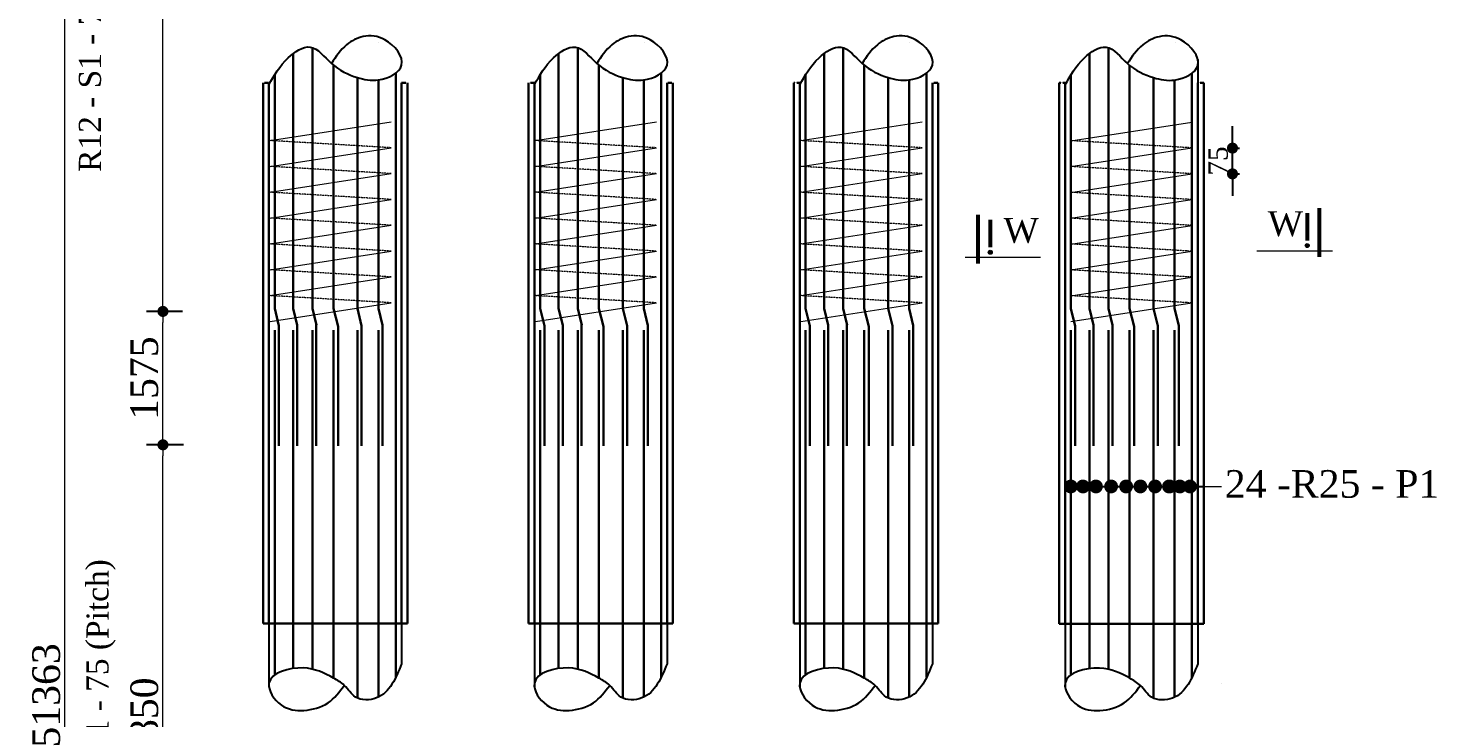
# Model space of a CAD drawing. Header units: millimetres. Extents: x -684453 to 35267, y -286696 to 273430.
# Drawn here: x -560849 to -548110, y 102754 to 108994 of the extents above; entities that cross this region are included whole.
import ezdxf

# ---------------------------------------------------------------- set-up
doc = ezdxf.new("R2010")
doc.units = ezdxf.units.MM
doc.header["$PDMODE"] = 2
doc.linetypes.add('DASHEDX2', pattern=[38.099999999999994, 25.4, -12.7])
doc.linetypes.add('HIDDEN', pattern=[9.524999999999999, 6.35, -3.175])
doc.layers.get('Defpoints').update_dxf_attribs({"lineweight": 13})
for name, color, linetype, lineweight in [('Binder', 136, 'Continuous', 15), ('dim', 4, 'Continuous', 25), ('Dimision', 4, 'Continuous', 9), ('Pire Line', 11, 'Continuous', 25), ('Reinf.', 12, 'Continuous', 30), ('Steel Casing', 70, 'Continuous', 30), ('Text', 7, 'Continuous', 15)]:
    doc.layers.add(name, color=color, linetype=linetype, lineweight=lineweight)
doc.styles.get("Standard").update_dxf_attribs({"font": 'times.ttf'})
doc.dimstyles.new('ISO-25', dxfattribs={"dimtxt": 175, "dimasz": 100, "dimexe": 65, "dimexo": 115.625, "dimgap": 40, "dimtad": 1, "dimtoh": 1, "dimdec": 0, "dimtxsty": 'Standard', "dimblk": 'DOT', "dimcen": 300, "dimclrd": 256, "dimclre": 256, "dimclrt": 256, "dimadec": 0, "dimazin": 0, "dimtfac": 1, "dimtdec": 0, "dimtix": 1, "dimtmove": 0, "dimatfit": 3, "dimldrblk": 'DOT', "dimfxl": 75, "dimlwd": -1, "dimarcsym": 0})

# ---------------------------------------------------------------- blocks, each defined once
blk = doc.blocks.new('_Dot')
at = {"color": 0, "linetype": 'ByBlock', "lineweight": -2}
blk.add_line((-0.5, 0), (-1, 0), dxfattribs=at)
at = {"color": 0, "linetype": 'ByBlock', "const_width": 0.5}
blk.add_lwpolyline([(-0.25, 0, 1), (0.25, 0, 1)], format="xyb", close=True, dxfattribs=at)
blk = doc.blocks.new('*D487')
at = {"layer": 'Defpoints', "color": 0, "ltscale": 3, "transparency": 16777216}
for p in [(-559630.5290415896, 106430.6560006439), (-559336.7627614432, 106430.6560006439), (-559329.0397411252, 105223.783100916)]:
    blk.add_point(p, dxfattribs=at)
at = {"layer": 'Dimision', "color": 1, "lineweight": -2, "ltscale": 3, "transparency": 16777216}
for p, q in [((-559452.3877614432, 106430.6560006439), (-559780.5290415896, 106430.6560006439)), ((-559444.6647411252, 105223.783100916), (-559780.5290415896, 105223.783100916))]:
    blk.add_line(p, q, dxfattribs=at)
at = {"layer": 'Dimision', "ltscale": 3, "transparency": 16777216}
blk.add_line((-559630.5290415896, 105323.783100916), (-559630.5290415896, 106330.6560006439), dxfattribs=at)
at = {"layer": 'Dimision', "ltscale": 3, "transparency": 16777216, "xscale": 100, "yscale": 100, "zscale": 100}
for p, rotation in [((-559630.5290415896, 106430.6560006439), 90), ((-559630.5290415896, 105223.783100916), 270)]:
    blk.add_blockref('_Dot', p, dxfattribs=dict(at, rotation=rotation))
at = {"layer": 'Dimision', "ltscale": 3, "transparency": 16777216, "insert": (-559798.0524734568, 105827.2195507801), "char_height": 250, "attachment_point": 5, "rotation": 90}
blk.add_mtext('1575', dxfattribs=at)
blk = doc.blocks.new('*D490')
at = {"layer": 'Defpoints', "color": 0, "ltscale": 3, "transparency": 16777216}
for p in [(-559630.5290415898, 105223.783100916), (-559329.0397411252, 105223.783100916), (-559347.9897086945, 100258.7454965709)]:
    blk.add_point(p, dxfattribs=at)
at = {"layer": 'Dimision', "color": 1, "lineweight": -2, "ltscale": 3, "transparency": 16777216}
for p, q in [((-559444.6647411252, 105223.783100916), (-559780.5290415898, 105223.783100916)), ((-559463.6147086945, 100258.7454965709), (-559780.5290415898, 100258.7454965709))]:
    blk.add_line(p, q, dxfattribs=at)
at = {"layer": 'Dimision', "ltscale": 3, "transparency": 16777216}
blk.add_line((-559630.5290415898, 100358.7454965709), (-559630.5290415898, 105123.783100916), dxfattribs=at)
at = {"layer": 'Dimision', "ltscale": 3, "transparency": 16777216, "xscale": 100, "yscale": 100, "zscale": 100}
for p, rotation in [((-559630.5290415898, 105223.783100916), 90), ((-559630.5290415898, 100258.7454965709), 270)]:
    blk.add_blockref('_Dot', p, dxfattribs=dict(at, rotation=rotation))
at = {"layer": 'Dimision', "ltscale": 3, "transparency": 16777216, "insert": (-559797.6919831902, 102741.2642987436), "char_height": 250, "attachment_point": 5, "rotation": 90}
blk.add_mtext('8850', dxfattribs=at)
blk = doc.blocks.new('*D491')
at = {"layer": 'Defpoints', "color": 0, "ltscale": 3, "transparency": 16777216}
for p in [(-559630.5290415897, 112754.1448276008), (-559307.5585118639, 112754.1448276008), (-559336.7627614432, 106430.6560006439)]:
    blk.add_point(p, dxfattribs=at)
at = {"layer": 'Dimision', "color": 1, "lineweight": -2, "ltscale": 3, "transparency": 16777216}
for p, q in [((-559423.1835118639, 112754.1448276008), (-559780.5290415897, 112754.1448276008)), ((-559452.3877614432, 106430.6560006439), (-559780.5290415897, 106430.6560006439))]:
    blk.add_line(p, q, dxfattribs=at)
at = {"layer": 'Dimision', "ltscale": 3, "transparency": 16777216}
blk.add_line((-559630.5290415897, 106530.6560006439), (-559630.5290415897, 112654.1448276008), dxfattribs=at)
at = {"layer": 'Dimision', "ltscale": 3, "transparency": 16777216, "xscale": 100, "yscale": 100, "zscale": 100}
for p, rotation in [((-559630.5290415897, 112754.1448276008), 90), ((-559630.5290415897, 106430.6560006439), 270)]:
    blk.add_blockref('_Dot', p, dxfattribs=dict(at, rotation=rotation))
at = {"layer": 'Dimision', "ltscale": 3, "transparency": 16777216, "insert": (-559797.6919831901, 109592.4004141225), "char_height": 250, "attachment_point": 5, "rotation": 90}
blk.add_mtext('8850', dxfattribs=at)
blk = doc.blocks.new('*D494')
at = {"layer": 'Defpoints', "color": 0, "ltscale": 3, "transparency": 16777216}
for p in [(-560518.0379049225, 117793.6850492635), (-560130.6062758334, 117793.6850492635), (-559963.821216196, 88119.00440374513)]:
    blk.add_point(p, dxfattribs=at)
at = {"layer": 'Dimision', "color": 1, "lineweight": -2, "ltscale": 3, "transparency": 16777216}
for p, q in [((-560246.2312758334, 117793.6850492635), (-560668.0379049225, 117793.6850492635)), ((-560079.446216196, 88119.00440374513), (-560668.0379049225, 88119.00440374513))]:
    blk.add_line(p, q, dxfattribs=at)
at = {"layer": 'Dimision', "ltscale": 3, "transparency": 16777216}
blk.add_line((-560518.0379049225, 88219.00440374513), (-560518.0379049225, 117693.6850492635), dxfattribs=at)
at = {"layer": 'Dimision', "ltscale": 3, "transparency": 16777216, "xscale": 100, "yscale": 100, "zscale": 100}
for p, rotation in [((-560518.0379049225, 117793.6850492635), 90), ((-560518.0379049225, 88119.00440374513), 270)]:
    blk.add_blockref('_Dot', p, dxfattribs=dict(at, rotation=rotation))
at = {"layer": 'Dimision', "ltscale": 3, "transparency": 16777216, "insert": (-560685.2008465229, 102956.3447265045), "char_height": 250, "attachment_point": 5, "rotation": 90}
blk.add_mtext('51363', dxfattribs=at)
blk = doc.blocks.new('*D485')
at = {"layer": 'Defpoints', "color": 0, "ltscale": 3, "transparency": 16777216}
for p in [(-550366.3123779554, 107908.3725866045), (-549957.7631604825, 107908.3725866045), (-550380.9135269953, 107675.4791451348)]:
    blk.add_point(p, dxfattribs=at)
at = {"layer": 'Pire Line', "linetype": 'Continuous', "ltscale": 3, "transparency": 16777216}
for p, q in [((-549957.7631604825, 108008.3725866045), (-549957.7631604825, 108108.3725866045)), ((-549957.7631604825, 107675.4791451348), (-549957.7631604825, 107908.3725866045)), ((-549957.7631604825, 107575.4791451348), (-549957.7631604825, 107475.4791451348))]:
    blk.add_line(p, q, dxfattribs=at)
at = {"layer": 'Pire Line', "linetype": 'Continuous', "lineweight": -2, "ltscale": 3, "transparency": 16777216}
for p, q in [((-549992.7631604825, 107908.3725866045), (-549892.7631604825, 107908.3725866045)), ((-549992.7631604825, 107675.4791451348), (-549892.7631604825, 107675.4791451348))]:
    blk.add_line(p, q, dxfattribs=at)
at = {"layer": 'Pire Line', "ltscale": 3, "transparency": 16777216, "xscale": 100, "yscale": 100, "zscale": 100}
for p, rotation in [((-549957.7631604825, 107908.3725866045), 270), ((-549957.7631604825, 107675.4791451348), 90)]:
    blk.add_blockref('_Dot', p, dxfattribs=dict(at, rotation=rotation))
at = {"layer": 'Pire Line', "ltscale": 3, "transparency": 16777216, "insert": (-550087.0295627895, 107791.9258658698), "char_height": 175, "attachment_point": 5, "rotation": 90}
blk.add_mtext('75', dxfattribs=at)

msp = doc.modelspace()

# ---------------------------------------------------------------- hatches: boundary and pattern name
at = {"layer": 'Text'}
for points in [[(-549281.8041798901, 107044.9215102104, -1), (-549281.8041798901, 107009.0545551439, -1)], [(-552147.8531163575, 106983.5571911674, 1), (-552147.8531163575, 106947.6902361009, 1)]]:
    msp.add_hatch(color=256, dxfattribs=at).paths.add_polyline_path(points)

# ---------------------------------------------------------------- linework, layer by layer
at = {"layer": 'Binder', "ltscale": 5}
for p, q in [((-558661.4965550941, 107976.8078540165), (-557565.5344731722, 108145.478629255)), ((-556261.5517812043, 107976.6869739341), (-555165.5896992823, 108145.3577491726)), ((-553861.5518012182, 107976.6869739341), (-552765.5897192962, 108145.3577491726)), ((-551419.8886974191, 107975.7248533174), (-550323.9266154971, 108144.3956285558)), ((-558661.4965550941, 107742.9990001077), (-557565.5344731722, 107911.6697753462)), ((-556261.5517812043, 107742.8781200253), (-555165.5896992823, 107911.5488952638)), ((-553861.5518012182, 107742.8781200253), (-552765.5897192963, 107911.5488952638)), ((-551419.8886974191, 107741.9159994086), (-550323.9266154971, 107910.586774647)), ((-558661.4965550941, 107509.1901461989), (-557565.5344731722, 107677.8609214374)), ((-556261.5517812043, 107509.0692661165), (-555165.5896992823, 107677.740041355)), ((-553861.5518012182, 107509.0692661165), (-552765.5897192962, 107677.740041355)), ((-551419.8886974191, 107508.1071454998), (-550323.9266154971, 107676.7779207383)), ((-558661.4965550941, 107275.3812922901), (-557565.5344731722, 107444.0520675286)), ((-556261.5517812043, 107275.2604122077), (-555165.5896992823, 107443.9311874462)), ((-553861.5518012182, 107275.2604122077), (-552765.5897192962, 107443.9311874462)), ((-551419.8886974191, 107274.298291591), (-550323.9266154971, 107442.9690668295)), ((-558661.4965550941, 107041.5724383813), (-557565.5344731722, 107210.2432136198)), ((-556261.5517812043, 107041.4515582989), (-555165.5896992823, 107210.1223335374)), ((-553861.5518012182, 107041.4515582989), (-552765.5897192963, 107210.1223335374)), ((-551419.8886974191, 107040.4894376822), (-550323.9266154971, 107209.1602129207)), ((-558661.4965550941, 106807.7635844725), (-557565.5344731722, 106976.434359711)), ((-556261.5517812043, 106807.6427043901), (-555165.5896992823, 106976.3134796286)), ((-553861.5518012182, 106807.6427043901), (-552765.5897192963, 106976.3134796286)), ((-551419.8886974191, 106806.6805837734), (-550323.9266154971, 106975.3513590119)), ((-558661.4965550941, 106573.9547305637), (-557565.5344731723, 106742.6255058022)), ((-556261.5517812043, 106573.8338504813), (-555165.5896992824, 106742.5046257198)), ((-553861.5518012183, 106573.8338504813), (-552765.5897192964, 106742.5046257198)), ((-551419.8886974191, 106572.8717298646), (-550323.9266154972, 106741.5425051031)), ((-558661.4965550943, 106340.1458766549), (-557565.5344731724, 106508.8166518934)), ((-556261.5517812044, 106340.0249965725), (-555165.5896992825, 106508.695771811)), ((-553861.5518012184, 106340.0249965725), (-552765.5897192964, 106508.695771811)), ((-551419.8886974192, 106339.0628759558), (-550323.9266154973, 106507.7336511943))]:
    msp.add_line(p, q, dxfattribs=at)
at = {"layer": 'Binder', "linetype": 'DASHEDX2', "ltscale": 0.006999999999999999}
for p, q in [((-557565.5344731722, 107911.6697753462), (-558661.4965550941, 107976.8078540165)), ((-555165.5896992823, 107911.5488952638), (-556261.5517812043, 107976.6869739341)), ((-552765.5897192962, 107911.5488952638), (-553861.5518012182, 107976.6869739341)), ((-550323.9266154971, 107910.586774647), (-551419.8886974191, 107975.7248533174)), ((-557565.5344731722, 107677.8609214374), (-558661.4965550941, 107742.9990001077)), ((-555165.5896992823, 107677.740041355), (-556261.5517812043, 107742.8781200253)), ((-552765.5897192963, 107677.740041355), (-553861.5518012182, 107742.8781200253)), ((-550323.9266154971, 107676.7779207383), (-551419.8886974191, 107741.9159994086)), ((-557565.5344731722, 107444.0520675286), (-558661.4965550941, 107509.1901461989)), ((-555165.5896992823, 107443.9311874462), (-556261.5517812043, 107509.0692661165)), ((-552765.5897192963, 107443.9311874462), (-553861.5518012182, 107509.0692661165)), ((-550323.9266154971, 107442.9690668295), (-551419.8886974191, 107508.1071454998)), ((-557565.5344731722, 107210.2432136198), (-558661.4965550941, 107275.3812922901)), ((-555165.5896992823, 107210.1223335374), (-556261.5517812043, 107275.2604122077)), ((-552765.5897192963, 107210.1223335374), (-553861.5518012182, 107275.2604122077)), ((-550323.9266154971, 107209.1602129207), (-551419.8886974191, 107274.298291591)), ((-557565.5344731722, 106976.434359711), (-558661.4965550941, 107041.5724383813)), ((-555165.5896992823, 106976.3134796286), (-556261.5517812043, 107041.4515582989)), ((-552765.5897192963, 106976.3134796286), (-553861.5518012182, 107041.4515582989)), ((-550323.9266154971, 106975.3513590119), (-551419.8886974191, 107040.4894376822)), ((-557565.5344731723, 106742.6255058022), (-558661.4965550941, 106807.7635844725)), ((-555165.5896992824, 106742.5046257198), (-556261.5517812043, 106807.6427043901)), ((-552765.5897192964, 106742.5046257198), (-553861.5518012183, 106807.6427043901)), ((-550323.9266154972, 106741.5425051031), (-551419.8886974191, 106806.6805837734)), ((-557565.5344731724, 106508.8166518934), (-558661.4965550943, 106573.9547305637)), ((-555165.5896992825, 106508.695771811), (-556261.5517812044, 106573.8338504813)), ((-552765.5897192964, 106508.695771811), (-553861.5518012184, 106573.8338504813)), ((-550323.9266154973, 106507.7336511943), (-551419.8886974192, 106572.8717298646))]:
    msp.add_line(p, q, dxfattribs=at)
at = {"layer": 'dim', "ltscale": 30}
for points in [[(-558671.462950039, 108481.4081807121), (-558497.1145108065, 108726.1902071514), (-558299.4458074579, 108822.7999556526), (-558107.2157490246, 108674.6987840029), (-557871.665568612, 108547.5512180049), (-557680.9940156026, 108525.4341035178), (-557471.462950039, 108658.372351124), (-557623.7757839134, 108889.1998441433), (-557819.6311544338, 108917.7821411438), (-557969.3341173236, 108843.8875015153), (-558107.2157490246, 108674.6987840029)], [(-556271.5181761491, 108481.2873006297), (-556097.1697369167, 108726.069327069), (-555899.501033568, 108822.6790755702), (-555707.2709751348, 108674.5779039205), (-555471.7207947222, 108547.4303379225), (-555281.0492417128, 108525.3132234354), (-555071.5181761491, 108658.2514710416), (-555223.8310100236, 108889.0789640609), (-555419.686380544, 108917.6612610615), (-555569.3893434338, 108843.7666214329), (-555707.2709751348, 108674.5779039205)], [(-553871.518196163, 108481.2873006297), (-553697.1697569306, 108726.069327069), (-553499.501053582, 108822.6790755702), (-553307.2709951487, 108674.5779039205), (-553071.7208147362, 108547.4303379225), (-552881.0492617267, 108525.3132234354), (-552671.518196163, 108658.2514710416), (-552823.8310300375, 108889.0789640609), (-553019.686400558, 108917.6612610615), (-553169.3893634478, 108843.7666214329), (-553307.2709951487, 108674.5779039205)], [(-551471.4630100809, 108480.325180013), (-551297.1145708484, 108725.1072064523), (-551099.4458674998, 108821.7169549535), (-550907.2158090665, 108673.6157833038), (-550671.665628654, 108546.4682173058), (-550480.9940756445, 108524.3511028187), (-550271.4630100809, 108657.2893504249), (-550423.7758439553, 108888.1168434442), (-550619.6312144757, 108916.6991404447), (-550769.3341773655, 108842.8045008161), (-550907.2158090665, 108673.6157833038)], [(-557471.4629500387, 103243.7364134278), (-557699.053854755, 102933.9016576184), (-557888.9271312994, 102941.3272974845), (-557990.1107544026, 103047.3176253555), (-558087.4837342843, 103113.2055272009), (-558361.7002696784, 103204.9620273716), (-558671.4629500388, 103067.6454894236), (-558559.3077563335, 102868.9171602506), (-558356.4512207573, 102821.1791616814), (-558137.3867622863, 102889.8621785409), (-557990.1107544026, 103047.3176253555)], [(-555071.5181761489, 103243.6155333454), (-555299.1090808652, 102933.780777536), (-555488.9823574095, 102941.2064174021), (-555590.1659805127, 103047.1967452731), (-555687.5389603944, 103113.0846471185), (-555961.7554957885, 103204.8411472892), (-556271.518176149, 103067.5246093412), (-556159.3629824437, 102868.7962801682), (-555956.5064468675, 102821.058281599), (-555737.4419883965, 102889.7412984585), (-555590.1659805127, 103047.1967452731)], [(-552671.5181961629, 103243.6155333454), (-552899.1091008792, 102933.780777536), (-553088.9823774234, 102941.2064174021), (-553190.1660005266, 103047.1967452731), (-553287.5389804083, 103113.0846471185), (-553561.7555158024, 103204.8411472892), (-553871.518196163, 103067.5246093412), (-553759.3630024577, 102868.7962801682), (-553556.5064668814, 102821.058281599), (-553337.4420084103, 102889.7412984585), (-553190.1660005266, 103047.1967452731)], [(-550271.4630100807, 103242.6534127287), (-550499.053914797, 102932.8186569193), (-550688.9271913413, 102940.2442967854), (-550790.1108144445, 103046.2346246564), (-550887.4837943262, 103112.1225265018), (-551161.7003297203, 103203.8790266724), (-551471.4630100809, 103066.5624887244), (-551359.3078163755, 102867.8341595515), (-551156.4512807992, 102820.0961609823), (-550937.3868223282, 102888.7791778418), (-550790.1108144445, 103046.2346246564)]]:
    msp.add_spline(points, degree=3, dxfattribs=at)
at = {"layer": 'Dimision', "ltscale": 5}
for p, q in [((-557676.4835308241, 108865.9073776932), (-557676.4835308241, 108865.9073776932)), ((-557676.4835308241, 108865.9073776932), (-557676.4835308241, 108865.9073776932)), ((-555276.5387569342, 108865.7864976108), (-555276.5387569342, 108865.7864976108)), ((-555276.5387569342, 108865.7864976108), (-555276.5387569342, 108865.7864976108)), ((-552876.5387769482, 108865.7864976108), (-552876.5387769482, 108865.7864976108)), ((-552876.5387769482, 108865.7864976108), (-552876.5387769482, 108865.7864976108)), ((-550476.483590866, 108864.8243769941), (-550476.483590866, 108864.8243769941)), ((-550476.483590866, 108864.8243769941), (-550476.483590866, 108864.8243769941)), ((-550057.5003955343, 104846.9932182911), (-550057.5003955343, 104846.9932182911)), ((-550057.5003955343, 104846.9932182911), (-550057.5003955343, 104846.9932182911)), ((-550057.5003955343, 103063.9200195292), (-550057.5003955343, 103063.9200195292)), ((-550057.5003955343, 103063.9200195292), (-550057.5003955343, 103063.9200195292))]:
    msp.add_line(p, q, dxfattribs=at)
at = {"layer": 'Pire Line', "ltscale": 3}
for p, q in [((-550271.4630100809, 108709.5980838768), (-550271.4630100809, 103242.6534127285)), ((-550271.4630100809, 108709.5980838768), (-550271.4630100809, 103242.6534127285)), ((-558671.462950039, 108481.408180712), (-558671.462950039, 103031.8560460069)), ((-557471.4629500388, 108499.1867172902), (-557471.4629500388, 103243.7364134277)), ((-556271.5181761491, 108481.2873006296), (-556271.5181761491, 103031.7351659245)), ((-555071.518176149, 108499.0658372078), (-555071.518176149, 103243.6155333453)), ((-553871.518196163, 108481.2873006296), (-553871.518196163, 103031.7351659245)), ((-552671.518196163, 108499.0658372078), (-552671.518196163, 103243.6155333453)), ((-551471.4630100809, 108480.325180013), (-551471.4630100809, 103030.7730453076)), ((-551471.4630100809, 108480.325180013), (-551471.4630100809, 103030.7730453076))]:
    msp.add_line(p, q, dxfattribs=at)
at = {"layer": 'Reinf.', "ltscale": 5}
for p, q in [((-558278.619414048, 106458.558629979), (-558278.619414048, 108817.9418308452)), ((-555878.6746401582, 106458.4377498966), (-555878.6746401582, 108817.8209507628)), ((-553478.6746601721, 106458.4377498966), (-553478.6746601721, 108817.8209507628)), ((-551078.6194740899, 106457.4756292799), (-551078.6194740899, 108816.8588301461)), ((-558451.6052063578, 106458.558629979), (-558451.6052063578, 108765.030145044)), ((-556051.6604324679, 106458.4377498966), (-556051.6604324679, 108764.9092649616)), ((-553651.6604524819, 106458.4377498966), (-553651.6604524819, 108764.9092649616)), ((-551251.6052663998, 106457.4756292799), (-551251.6052663998, 108763.9471443449)), ((-558087.7970231383, 106458.5586299789), (-558087.7970231383, 108658.0593715139)), ((-557871.665568612, 106458.558629979), (-557871.665568612, 108547.5512180049)), ((-555687.8522492484, 106458.4377498965), (-555687.8522492484, 108657.9384914315)), ((-555471.7207947222, 106458.4377498966), (-555471.7207947222, 108547.4303379225)), ((-553287.8522692624, 106458.4377498965), (-553287.8522692624, 108657.9384914315)), ((-553071.7208147361, 106458.4377498966), (-553071.7208147362, 108547.4303379225)), ((-550887.7970831803, 106457.4756292797), (-550887.7970831803, 108656.9763708148)), ((-550671.665628654, 106457.4756292799), (-550671.6656286541, 108546.4682173058)), ((-558619.8886373772, 106458.558629979), (-558581.0474560786, 106299.9683894764)), ((-558451.6052063578, 106458.558629979), (-558415.2998574688, 106306.5704350176)), ((-558278.619414048, 106458.558629979), (-558242.3140651591, 106306.5704350176)), ((-558087.7970231383, 106458.558629979), (-558046.9716446262, 106294.8025274438)), ((-557871.665568612, 106458.558629979), (-557833.5197229807, 106301.7786974935)), ((-557680.9940156026, 106458.5586299789), (-557644.0938959979, 106305.0219480844)), ((-556219.9438634873, 106458.4377498966), (-556181.1026821887, 106299.847509394)), ((-556051.6604324679, 106458.4377498966), (-556015.355083579, 106306.4495549352)), ((-555878.6746401582, 106458.4377498966), (-555842.3692912692, 106306.4495549352)), ((-555687.8522492484, 106458.4377498966), (-555647.0268707364, 106294.6816473614)), ((-555471.7207947222, 106458.4377498966), (-555433.5749490908, 106301.6578174111)), ((-555281.0492417128, 106458.4377498965), (-555244.149122108, 106304.901068002)), ((-553819.9438835013, 106458.4377498966), (-553781.1027022027, 106299.847509394)), ((-553651.6604524819, 106458.4377498966), (-553615.3551035929, 106306.4495549352)), ((-553478.6746601721, 106458.4377498966), (-553442.3693112831, 106306.4495549352)), ((-553287.8522692624, 106458.4377498966), (-553247.0268907503, 106294.6816473614)), ((-553071.7208147362, 106458.4377498966), (-553033.5749691047, 106301.6578174111)), ((-552881.0492617267, 106458.4377498965), (-552844.149142122, 106304.901068002)), ((-551419.8886974192, 106457.4756292798), (-551381.0475161206, 106298.8853887773)), ((-551251.6052663998, 106457.4756292798), (-551215.2999175107, 106305.4874343185)), ((-551078.6194740899, 106457.4756292798), (-551042.314125201, 106305.4874343185)), ((-550887.7970831803, 106457.4756292798), (-550846.9717046681, 106293.7195267447)), ((-550671.6656286541, 106457.4756292798), (-550633.5197830226, 106300.6956967944)), ((-550480.9940756445, 106457.4756292798), (-550444.0939560399, 106303.9389473853)), ((-558581.0474560786, 105215.6076183465), (-558581.0474560785, 106299.9683894763)), ((-558451.6052063578, 103200.4761694076), (-558451.6052063578, 106261.4045932975)), ((-558415.2998574688, 105215.6076183465), (-558415.2998574688, 106306.5704350176)), ((-558278.619414048, 103194.0170387617), (-558278.619414048, 106261.4045932975)), ((-558244.2905382976, 105215.6076183465), (-558244.2905382976, 106311.7161874035)), ((-558087.7970231383, 103113.3776034377), (-558087.7970231383, 106261.4045932975)), ((-558046.9716446262, 105215.6076183465), (-558046.9716446262, 106294.8025274438)), ((-557871.665568612, 102932.1028844066), (-557871.665568612, 106261.4045932975)), ((-557833.5197229806, 105215.6076183465), (-557833.5197229807, 106301.7786974935)), ((-557644.093895998, 105215.6076183465), (-557644.0938959979, 106305.0219480845)), ((-556181.1026821887, 105215.4867382641), (-556181.1026821886, 106299.8475093939)), ((-556051.6604324679, 103200.3552893252), (-556051.6604324679, 106261.2837132151)), ((-556015.355083579, 105215.4867382641), (-556015.355083579, 106306.4495549352)), ((-555878.6746401582, 103193.8961586793), (-555878.6746401582, 106261.2837132151)), ((-555844.3457644078, 105215.4867382641), (-555844.3457644078, 106311.5953073211)), ((-555687.8522492484, 103113.2567233553), (-555687.8522492484, 106261.2837132151)), ((-555647.0268707364, 105215.4867382641), (-555647.0268707364, 106294.6816473614)), ((-555471.7207947222, 102931.9820043242), (-555471.7207947222, 106261.2837132151)), ((-555433.5749490907, 105215.4867382641), (-555433.5749490908, 106301.6578174111)), ((-555244.1491221081, 105215.4867382641), (-555244.149122108, 106304.9010680021)), ((-553781.1027022027, 105215.4867382641), (-553781.1027022026, 106299.8475093939)), ((-553651.6604524819, 103200.3552893252), (-553651.6604524819, 106261.2837132151)), ((-553615.3551035929, 105215.4867382641), (-553615.3551035929, 106306.4495549352)), ((-553478.6746601721, 103193.8961586793), (-553478.6746601721, 106261.2837132151)), ((-553444.3457844218, 105215.4867382641), (-553444.3457844218, 106311.5953073211)), ((-553287.8522692624, 103113.2567233553), (-553287.8522692624, 106261.2837132151)), ((-553247.0268907503, 105215.4867382641), (-553247.0268907503, 106294.6816473614)), ((-553071.7208147362, 102931.9820043242), (-553071.7208147362, 106261.2837132151)), ((-553033.5749691047, 105215.4867382641), (-553033.5749691047, 106301.6578174111)), ((-552844.1491421221, 105215.4867382641), (-552844.149142122, 106304.9010680021)), ((-551381.0475161206, 105214.5246176473), (-551381.0475161205, 106298.8853887772)), ((-551251.6052663998, 103199.3931687085), (-551251.6052663998, 106260.3215925984)), ((-551215.2999175107, 105214.5246176473), (-551215.2999175107, 106305.4874343185)), ((-551078.6194740899, 103192.9340380626), (-551078.6194740899, 106260.3215925984)), ((-551044.2905983396, 105214.5246176473), (-551044.2905983396, 106310.6331867044)), ((-550887.7970831803, 103112.2946027386), (-550887.7970831803, 106260.3215925984)), ((-550846.9717046681, 105214.5246176473), (-550846.9717046681, 106293.7195267447)), ((-550671.6656286541, 102931.0198837075), (-550671.6656286541, 106260.3215925984)), ((-550633.5197830226, 105214.5246176473), (-550633.5197830226, 106300.6956967944)), ((-550444.09395604, 105214.5246176473), (-550444.0939560399, 106303.9389473854))]:
    msp.add_line(p, q, dxfattribs=at)
for points in [[(-558619.8886373772, 106458.558629979), (-558619.8886373772, 108570.6513252899)], [(-557523.9265554553, 103121.1893048432), (-557523.9265554553, 108587.3970814585)], [(-556219.9438634873, 106458.4377498966), (-556219.9438634873, 108570.5304452075)], [(-555123.9817815655, 103121.0684247608), (-555123.9817815655, 108587.2762013762)], [(-553819.9438835013, 106458.4377498966), (-553819.9438835013, 108570.5304452075)], [(-552723.9818015795, 103121.0684247608), (-552723.9818015795, 108587.2762013762)], [(-551419.8886974192, 106457.4756292798), (-551419.8886974192, 108569.5683245907)], [(-550323.9266154973, 103120.1063041441), (-550323.9266154973, 108586.3140807594)], [(-557680.9940156026, 106458.5586299789), (-557680.9940156026, 108525.4341035178)], [(-555281.0492417128, 106458.4377498965), (-555281.0492417128, 108525.3132234354)], [(-552881.0492617267, 106458.4377498965), (-552881.0492617267, 108525.3132234354)], [(-550480.9940756445, 106457.4756292798), (-550480.9940756445, 108524.3511028187)], [(-558619.8886373772, 103141.5621327315), (-558619.8886373772, 106261.4045932975)], [(-557680.9940156026, 102941.6647469379), (-557680.9940156026, 106261.4045932975)], [(-556219.9438634873, 103141.4412526491), (-556219.9438634873, 106261.2837132151)], [(-555281.0492417128, 102941.5438668555), (-555281.0492417128, 106261.2837132151)], [(-553819.9438835013, 103141.4412526491), (-553819.9438835013, 106261.2837132151)], [(-552881.0492617267, 102941.5438668555), (-552881.0492617267, 106261.2837132151)], [(-551419.8886974192, 103140.4791320324), (-551419.8886974192, 106260.3215925984)], [(-550480.9940756445, 102940.5817462388), (-550480.9940756445, 106260.3215925984)]]:
    msp.add_lwpolyline(points, dxfattribs=at)
at = {"layer": 'Steel Casing', "linetype": 'HIDDEN', "ltscale": 0.3}
for p, q in [((-558724.7906416338, 108499.1909274727), (-558671.4885993244, 108499.1907484203)), ((-557471.4629500388, 108499.1867172902), (-557418.1609077295, 108499.1865382378)), ((-556324.845867744, 108499.0700473903), (-556271.5438254345, 108499.0698683379)), ((-555071.518176149, 108499.0658372078), (-555018.2161338397, 108499.0656581554)), ((-553924.8458877578, 108499.0700473903), (-553871.5438454484, 108499.0698683379)), ((-552671.518196163, 108499.0658372078), (-552618.2161538536, 108499.0656581554)), ((-551524.7907016756, 108498.1079267736), (-551471.4886593663, 108498.1077477212)), ((-550271.4630100806, 108498.1037165911), (-550218.1609677713, 108498.1035375387))]:
    msp.add_line(p, q, dxfattribs=at)
at = {"layer": 'Steel Casing', "linetype": 'Continuous', "ltscale": 0.3}
for p, q in [((-558724.8341295605, 103606.2887930214), (-557418.1773439825, 103606.2844036956)), ((-556324.8893556707, 103606.167912939), (-555018.2325700927, 103606.1635236132)), ((-553924.8893756846, 103606.167912939), (-552618.2325901067, 103606.1635236132)), ((-551524.8341896429, 103605.1936991903), (-550218.177404065, 103605.1893098645))]:
    msp.add_line(p, q, dxfattribs=at)
for points in [[(-558724.8170161776, 108499.1909275613), (-558724.8341295605, 103606.2887930214)], [(-558671.5050355769, 103606.2887930214), (-558671.4885993244, 108499.1907484203)], [(-557471.4893245832, 108499.1867173788), (-557471.5064379515, 103606.2887930214)], [(-557418.1773439678, 103606.2887930214), (-557418.1609077295, 108499.1865382378)], [(-556324.8722422877, 108499.0700474789), (-556324.8893556707, 103606.167912939)], [(-556271.560261687, 103606.167912939), (-556271.5438254345, 108499.0698683379)], [(-555071.5445506934, 108499.0658372964), (-555071.5616640616, 103606.167912939)], [(-555018.232570078, 103606.167912939), (-555018.2161338397, 108499.0656581554)], [(-553924.8722623016, 108499.0700474789), (-553924.8893756846, 103606.167912939)], [(-553871.5602817009, 103606.167912939), (-553871.5438454484, 108499.0698683379)], [(-552671.5445707074, 108499.0658372964), (-552671.5616840755, 103606.167912939)], [(-552618.2325900919, 103606.167912939), (-552618.2161538536, 108499.0656581554)], [(-551524.8170762195, 108498.1079268622), (-551524.8341896024, 103605.2057923223)], [(-551471.5050956188, 103605.2057923222), (-551471.4886593663, 108498.1077477212)], [(-550271.4893846251, 108498.1037166797), (-550271.5064979934, 103605.2057923222)], [(-550218.1774040097, 103605.2057923223), (-550218.1609677713, 108498.1035375387)]]:
    msp.add_lwpolyline(points, dxfattribs=at)
at = {"layer": 'Text'}
for p, q in [((-551692.5711919238, 106917.4870915085), (-552376.7147099325, 106917.4870915085)), ((-549737.0861043236, 106978.8514105515), (-549052.942586315, 106978.8514105515))]:
    msp.add_line(p, q, dxfattribs=at)
at = {"layer": 'Text', "const_width": 35.86695506645954}
for points in [[(-552258.0752455086, 106862.6062877701), (-552258.0752455086, 107304.9848339361)], [(-552147.8531163575, 107011.110970675), (-552147.8531163575, 107260.6345082968)], [(-549281.8041798901, 107072.475289718), (-549281.8041798901, 107321.9988273398)], [(-549171.5820507389, 106923.9706068131), (-549171.5820507389, 107366.3491529791)]]:
    msp.add_lwpolyline(points, dxfattribs=at)
at = {"layer": 'Text'}
for centre in [(-549281.8041798901, 107026.9880326772), (-552147.8531163575, 106965.6237136342)]:
    msp.add_circle(centre, 17.93347753322977, dxfattribs=at)

# ---------------------------------------------------------------- texts
at = {"layer": 'Dimision', "ltscale": 3, "char_height": 200, "attachment_point": 5, "rotation": 90}
for insert in [(-560258.6215329745, 108956.6303612358), (-560190.180106433, 102925.6264299618)]:
    msp.add_mtext('R12 - S1 - 75 (Pitch)', dxfattribs=dict(at, insert=insert))
at = {"layer": 'Text'}
for s, height, p in [('W', 224.1684691653721, (-552028.8345929217, 107052.3294871286)), ('W', 224.1684691653721, (-549638.7289662035, 107113.6938061716)), ('24 -R25 - P1', 250, (-550027.5690673897, 104745.0475094873))]:
    msp.add_text(s, height=height, dxfattribs=at).set_placement(p)

# ---------------------------------------------------------------- dimensions: what is measured, and where the dimension line sits
at = {"layer": 'Dimision', "ltscale": 3}
for base, p1, p2, text, picture, middle in [((-560518.0379049225, 117793.6850492635), (-559963.8212161958, 88119.0044037451), (-560130.6062758332, 117793.6850492635), '51363', '*D494', (-560685.2008465229, 102956.3447265045)), ((-559630.5290415897, 112754.1448276008), (-559336.7627614429, 106430.6560006439), (-559307.5585118637, 112754.1448276008), '8850', '*D491', (-559797.6919831901, 109592.4004141225)), ((-559630.5290415896, 106430.6560006439), (-559329.039741125, 105223.7831009159), (-559336.7627614429, 106430.6560006439), '1575', '*D487', (-559798.0524734568, 105827.2195507801)), ((-559630.5290415898, 105223.783100916), (-559347.9897086943, 100258.7454965708), (-559329.039741125, 105223.7831009159), '8850', '*D490', (-559797.6919831902, 102741.2642987436))]:
    dim = msp.add_linear_dim(base=base, p1=p1, p2=p2, angle=90, text=text, dimstyle='ISO-25', override={"dimtxt": 250, "dimexe": 150, "dimclre": 1}, dxfattribs=at)
    dim.commit()
    dim.dimension.update_dxf_attribs({"geometry": picture, "text_midpoint": middle})
at = {"layer": 'Pire Line', "ltscale": 3}
dim = msp.add_linear_dim(base=(-549957.7631604825, 107908.3725866045), p1=(-550380.9135269951, 107675.4791451347), p2=(-550366.3123779552, 107908.3725866045), angle=90, text='75', dimstyle='ISO-25', override={"dimfxl": 35, "dimfxlon": 1, "dimarcsym": 2}, dxfattribs=at)
dim.commit()
dim.dimension.update_dxf_attribs({"geometry": '*D485', "text_midpoint": (-550087.0295627895, 107791.9258658698)})

# ---------------------------------------------------------------- leaders
at = {"layer": 'Dimision', "ltscale": 5}
for points in [[(-551419.8886974191, 104846.9932182911), (-550557.8676345011, 104846.9932182911)], [(-551310.2652708364, 104846.9932182911), (-550448.2442079182, 104846.9932182911)], [(-551192.586827718, 104846.9932182911), (-550330.5657647997, 104846.9932182911)], [(-551055.2942924672, 104846.9932182911), (-550193.2732295489, 104846.9932182911)], [(-550919.5214584523, 104846.9932182911), (-550057.5003955343, 104846.9932182911)], [(-550790.2859762958, 104846.9932182911), (-550057.5003955343, 104846.9932182911)], [(-550657.7807999309, 104846.9932182911), (-550057.5003955343, 104846.9932182911)], [(-550531.8129754241, 104846.9932182911), (-550057.5003955343, 104846.9932182911)], [(-550525.7148757556, 104846.9932182911), (-550057.5003955343, 104846.9932182911)], [(-550525.7148757556, 104846.9932182911), (-550057.5003955343, 104846.9932182911)], [(-550433.7148757556, 104846.9932182911), (-550057.5003955343, 104846.9932182911)], [(-550433.7148757556, 104846.9932182911), (-550057.5003955343, 104846.9932182911)], [(-550341.7148757556, 104846.9932182911), (-550057.5003955343, 104846.9932182911)]]:
    msp.add_leader(points, dimstyle='ISO-25', override={"dimasz": 125, "dimtad": 0}, dxfattribs=at)

doc.saveas('drawing.dxf')
